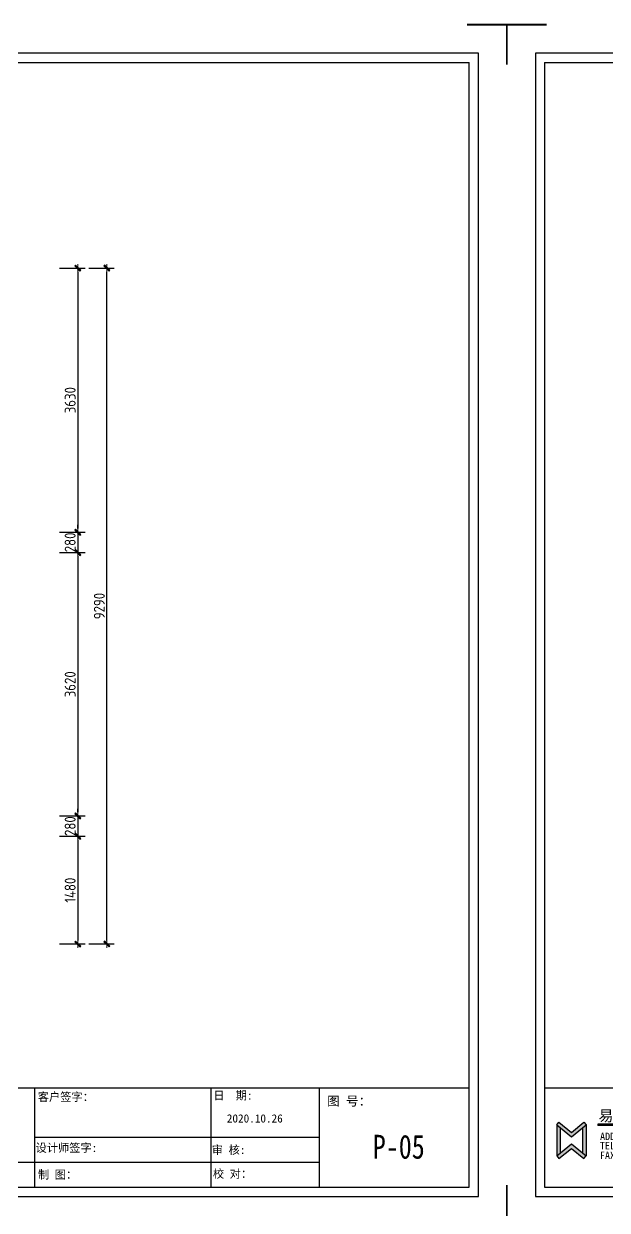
# Model space of a CAD drawing. Header units: millimetres. Extents: x -58733 to 427521, y -235734 to 553534.
# Drawn here: x 197273 to 205284, y -205501 to -189192 of the extents above; entities that cross this region are included whole.
import ezdxf

# ---------------------------------------------------------------- set-up
doc = ezdxf.new("R2010")
doc.units = ezdxf.units.MM
doc.layers.add('图框', color=251, linetype='Continuous')
doc.layers.add('目录文字', color=8, linetype='Continuous')
doc.layers.add('墙体', color=7, linetype='Continuous', lineweight=30)
doc.styles.add('-仿宋_GB2312', font='simsun.ttc', dxfattribs={"width": 0.8})
doc.styles.add('CCD_DIM', font='ARCHS.SHX')
doc.styles.add('宋体', font='simsun.ttc', dxfattribs={"height": 120})
doc.styles.add('英文', font='simhei.ttf')
doc.styles.add('黑体', font='simhei.ttf')
doc.dimstyles.new('海龍1：50', dxfattribs={"dimscale": 50, "dimtxt": 3, "dimasz": 1, "dimexe": 2, "dimexo": 2, "dimgap": 0.6, "dimtad": 1, "dimdec": 0, "dimrnd": 5, "dimdsep": 46, "dimtxsty": 'CCD_DIM', "dimblk": 'WS-cj', "dimcen": 1, "dimclrd": 242, "dimclre": 242, "dimclrt": 2, "dimadec": 0, "dimazin": 2, "dimtfac": 1, "dimtdec": 0, "dimtix": 1, "dimtmove": 2, "dimatfit": 3, "dimldrblk": 'CCD_Leader_Arrow', "dimfxl": 5, "dimfxlon": 1, "dimtolj": 1, "dimarcsym": 0})

# ---------------------------------------------------------------- blocks, each defined once
blk = doc.blocks.new('图框1比60')
h = blk.add_hatch(color=8)
h.paths.add_polyline_path([(162213, 45056), (162434, 45236), (162401, 45277), (162213, 45124), (162025, 45277), (161992, 45236)])
h.paths.add_polyline_path([(162213, 44882), (162401, 44729), (162434, 44770), (162213, 44950), (161992, 44770), (162025, 44729)])
blk.add_hatch(color=8).paths.add_polyline_path([(162610, 45245), (162610, 45227), (166263, 45227), (166263, 45245)])
h = blk.add_hatch(color=8)
h.paths.add_polyline_path([(162044, 45193), (161992, 45236), (161992, 44770), (162044, 44813)])
h.paths.add_polyline_path([(162434, 45236), (162381, 45193), (162381, 44813), (162434, 44770)])
at = {"color": 8}
for p, q in [((161992, 45236), (162025, 45277)), ((162025, 45277), (162213, 45124)), ((162213, 45124), (162401, 45277)), ((162401, 45277), (162434, 45236)), ((166263, 45245), (162610, 45245)), ((161992, 45236), (161992, 44770)), ((161992, 45236), (162213, 45056)), ((162044, 45193), (162044, 44813)), ((162213, 45056), (162434, 45236)), ((162381, 45193), (162381, 44813)), ((162434, 45236), (162434, 44770)), ((166263, 45227), (162610, 45227)), ((161992, 44770), (162213, 44950)), ((162213, 44950), (162434, 44770)), ((161992, 44770), (162025, 44729)), ((162025, 44729), (162213, 44882)), ((162213, 44882), (162401, 44729)), ((162401, 44729), (162434, 44770))]:
    blk.add_line(p, q, dxfattribs=at)
at = {"layer": '图框', "color": 121}
for p, q in [((161670, 61389), (161670, 44157)), ((186038, 61389), (161670, 61389)), ((186038, 44157), (186038, 61389)), ((161670, 44157), (186038, 44157))]:
    blk.add_line(p, q, dxfattribs=at)
at = {"layer": '图框', "color": 8}
for p, q in [((161809, 61249), (161809, 44297)), ((161809, 61249), (161809, 45797)), ((161809, 61249), (185898, 61249)), ((185898, 44297), (185898, 61249)), ((185898, 45797), (185898, 61249)), ((161809, 45797), (185898, 45797)), ((161809, 45797), (185898, 45797)), ((179360, 44297), (179360, 45797)), ((182010, 45797), (182010, 44297)), ((183644, 44297), (183644, 45797)), ((182010, 45047), (179360, 45047)), ((183644, 45047), (182010, 45047)), ((179360, 44672), (176692, 44672)), ((182010, 44672), (179360, 44672)), ((183644, 44672), (182010, 44672)), ((161809, 44297), (185898, 44297))]:
    blk.add_line(p, q, dxfattribs=at)
at = {"layer": '图框', "color": 121, "const_width": 28.3}
for points in [[(161841, 61818), (161241, 61818), (161241, 61217)], [(185866, 61818), (186467, 61818), (186467, 61217)], [(161841, 43728), (161241, 43728), (161241, 44329)], [(185866, 43728), (186467, 43728), (186467, 44329)]]:
    blk.add_lwpolyline(points, dxfattribs=at)
at = {"layer": '目录文字', "color": 8}
blk.add_line((162610, 45245), (162610, 45227), dxfattribs=at)
at = {"layer": '目录文字', "color": 8, "width": 0.999898}
for s, height, style, p in [('客户签字：', 123.8, '宋体', (179405, 45596)), ('日  期:', 123.8, '宋体', (182048, 45618)), ('图 号：', 139.1, '宋体', (183761, 45526)), ('易路I荣昕', 164.1, '黑体', (162621, 45292)), ('2020.10.26', 123.8, '宋体', (182251, 45272)), ('ADD：沪太路2899弄36号', 111.72, '英文', (162644, 45007)), ('TEL:56775390', 111.72, '英文', (162641, 44867)), ('设计师签字:', 123.8, '宋体', (179372, 44829)), ('审 核:', 123.8, '宋体', (182025, 44798)), ('FAX:66301538', 111.72, '英文', (162642, 44721)), ('制 图：', 123.8, '宋体', (179407, 44425)), ('校 对：', 123.8, '宋体', (182041, 44438))]:
    blk.add_text(s, height=height, dxfattribs=dict(at, style=style)).set_placement(p)
blk = doc.blocks.new('WS-cj')
blk.add_hatch(color=1).paths.add_polyline_path([(0.59, 0.82), (-0.82, -0.59), (-0.59, -0.82), (0.82, 0.59)])
at = {"color": 1, "linetype": 'ByBlock', "lineweight": 0}
for p, q in [((-1.1, 0), (0, 0)), ((0, 0), (1.1, 0))]:
    blk.add_line(p, q, dxfattribs=at)
at = {"color": 1}
blk.add_lwpolyline([(0.59, 0.82), (-0.82, -0.59), (-0.59, -0.82), (0.82, 0.59)], close=True, dxfattribs=at)
blk = doc.blocks.new('*D1337')
at = {"color": 242, "lineweight": -2}
for p, q in [((174759, -192551), (175109, -192551)), ((175009, -192601), (175009, -196131)), ((174759, -196181), (175109, -196181))]:
    blk.add_line(p, q, dxfattribs=at)
at = {"layer": 'Defpoints', "color": 0}
for p in [(174609, -192551), (174609, -196181), (175009, -196181)]:
    blk.add_point(p, dxfattribs=at)
at = {"color": 242, "linetype": 'ByBlock', "lineweight": -2, "xscale": 50, "yscale": 50, "zscale": 50}
for p, rotation in [((175009, -192551), 90), ((175009, -196181), 270)]:
    blk.add_blockref('WS-cj', p, dxfattribs=dict(at, rotation=rotation))
at = {"color": 2, "insert": (174904, -194366), "char_height": 150, "attachment_point": 5, "rotation": 90, "style": 'CCD_DIM'}
blk.add_mtext('\\A1;3630', dxfattribs=at)
blk = doc.blocks.new('CCD_Leader_Arrow')
at = {"color": 1, "linetype": 'ByBlock'}
blk.add_line((0, 0), (-1, 0), dxfattribs=at)
for points in [[(-0.86, 0.67), (-0.6, 0.85), (-0.24, 0), (0, 0)], [(-0.86, -0.67), (-0.6, -0.85), (-0.24, 0), (0, 0)]]:
    blk.add_solid(points, dxfattribs=at)
blk = doc.blocks.new('*D1338')
at = {"color": 242, "lineweight": -2}
for p, q in [((174759, -196181), (175109, -196181)), ((175009, -196131), (175009, -196081)), ((175009, -196181), (175009, -196461)), ((174759, -196461), (175109, -196461)), ((175009, -196511), (175009, -196561))]:
    blk.add_line(p, q, dxfattribs=at)
at = {"layer": 'Defpoints', "color": 0}
for p in [(174609, -196181), (174609, -196461), (175009, -196461)]:
    blk.add_point(p, dxfattribs=at)
at = {"color": 242, "linetype": 'ByBlock', "lineweight": -2, "xscale": 50, "yscale": 50, "zscale": 50}
for p, rotation in [((175009, -196181), 270), ((175009, -196461), 90)]:
    blk.add_blockref('WS-cj', p, dxfattribs=dict(at, rotation=rotation))
at = {"color": 2, "insert": (174904, -196321), "char_height": 150, "attachment_point": 5, "rotation": 90, "style": 'CCD_DIM'}
blk.add_mtext('\\A1;280', dxfattribs=at)
blk = doc.blocks.new('*D1339')
at = {"color": 242, "lineweight": -2}
for p, q in [((174759, -196461), (175109, -196461)), ((175009, -196511), (175009, -200031)), ((174759, -200081), (175109, -200081))]:
    blk.add_line(p, q, dxfattribs=at)
at = {"layer": 'Defpoints', "color": 0}
for p in [(174609, -196461), (174609, -200081), (175009, -200081)]:
    blk.add_point(p, dxfattribs=at)
at = {"color": 242, "linetype": 'ByBlock', "lineweight": -2, "xscale": 50, "yscale": 50, "zscale": 50}
for p, rotation in [((175009, -196461), 90), ((175009, -200081), 270)]:
    blk.add_blockref('WS-cj', p, dxfattribs=dict(at, rotation=rotation))
at = {"color": 2, "insert": (174904, -198271), "char_height": 150, "attachment_point": 5, "rotation": 90, "style": 'CCD_DIM'}
blk.add_mtext('\\A1;3620', dxfattribs=at)
blk = doc.blocks.new('*D1340')
at = {"color": 242, "lineweight": -2}
for p, q in [((174759, -200081), (175109, -200081)), ((175009, -200031), (175009, -199981)), ((175009, -200081), (175009, -200361)), ((174759, -200361), (175109, -200361)), ((175009, -200411), (175009, -200461))]:
    blk.add_line(p, q, dxfattribs=at)
at = {"layer": 'Defpoints', "color": 0}
for p in [(174609, -200081), (174609, -200361), (175009, -200361)]:
    blk.add_point(p, dxfattribs=at)
at = {"color": 242, "linetype": 'ByBlock', "lineweight": -2, "xscale": 50, "yscale": 50, "zscale": 50}
for p, rotation in [((175009, -200081), 270), ((175009, -200361), 90)]:
    blk.add_blockref('WS-cj', p, dxfattribs=dict(at, rotation=rotation))
at = {"color": 2, "insert": (174904, -200221), "char_height": 150, "attachment_point": 5, "rotation": 90, "style": 'CCD_DIM'}
blk.add_mtext('\\A1;280', dxfattribs=at)
blk = doc.blocks.new('*D1341')
at = {"color": 242, "lineweight": -2}
for p, q in [((174759, -200361), (175109, -200361)), ((175009, -200411), (175009, -201791)), ((174759, -201841), (175109, -201841))]:
    blk.add_line(p, q, dxfattribs=at)
at = {"layer": 'Defpoints', "color": 0}
for p in [(174609, -200361), (174609, -201841), (175009, -201841)]:
    blk.add_point(p, dxfattribs=at)
at = {"color": 242, "linetype": 'ByBlock', "lineweight": -2, "xscale": 50, "yscale": 50, "zscale": 50}
for p, rotation in [((175009, -200361), 90), ((175009, -201841), 270)]:
    blk.add_blockref('WS-cj', p, dxfattribs=dict(at, rotation=rotation))
at = {"color": 2, "insert": (174904, -201101), "char_height": 150, "attachment_point": 5, "rotation": 90, "style": 'CCD_DIM'}
blk.add_mtext('\\A1;1480', dxfattribs=at)
blk = doc.blocks.new('*D1342')
at = {"color": 242, "lineweight": -2}
for p, q in [((175159, -192551), (175509, -192551)), ((175409, -201791), (175409, -192601)), ((175159, -201841), (175509, -201841))]:
    blk.add_line(p, q, dxfattribs=at)
at = {"layer": 'Defpoints', "color": 0}
for p in [(174609, -192551), (175409, -192551), (174609, -201841)]:
    blk.add_point(p, dxfattribs=at)
at = {"color": 242, "linetype": 'ByBlock', "lineweight": -2, "xscale": 50, "yscale": 50, "zscale": 50}
for p, rotation in [((175409, -192551), 90), ((175409, -201841), 270)]:
    blk.add_blockref('WS-cj', p, dxfattribs=dict(at, rotation=rotation))
at = {"color": 2, "insert": (175304, -197196), "char_height": 150, "attachment_point": 5, "rotation": 90, "style": 'CCD_DIM'}
blk.add_mtext('\\A1;9290', dxfattribs=at)
blk = doc.blocks.new('家具布置图')
for base, p1, p2, picture, middle in [((175008.7, -196180.6), (174608.7, -192550.6), (174608.7, -196180.6), '*D1337', (174903.7, -194365.6)), ((175408.7, -192550.6), (174608.7, -201840.6), (174608.7, -192550.6), '*D1342', (175303.7, -197195.6)), ((175008.7, -196460.6), (174608.7, -196180.6), (174608.7, -196460.6), '*D1338', (174903.7, -196320.6)), ((175008.7, -200080.6), (174608.7, -196460.6), (174608.7, -200080.6), '*D1339', (174903.7, -198270.6)), ((175008.7, -200360.6), (174608.7, -200080.6), (174608.7, -200360.6), '*D1340', (174903.7, -200220.6)), ((175008.7, -201840.6), (174608.7, -200360.6), (174608.7, -201840.6), '*D1341', (174903.7, -201100.6))]:
    dim = blk.add_linear_dim(base=base, p1=p1, p2=p2, angle=90, dimstyle='海龍1：50')
    dim.commit()
    dim.dimension.update_dxf_attribs({"geometry": picture, "text_midpoint": middle})

msp = doc.modelspace()

# ---------------------------------------------------------------- block references
at = {"color": 4}
msp.add_blockref('家具布置图', (23006.2, 0), dxfattribs=at)
at = {"layer": '墙体', "color": 0, "xscale": 0.9120113186390109, "yscale": 0.9120113186390109, "zscale": 0.9120113186390109}
for p in [(33846.3, -245583.6), (56852.5, -245583.6)]:
    msp.add_blockref('图框1比60', p, dxfattribs=at)

# ---------------------------------------------------------------- texts
at = {"layer": '目录文字', "insert": (202065.2, -204463.5), "char_height": 327.869, "attachment_point": 1, "style": '-仿宋_GB2312'}
msp.add_mtext('{\\fNSimSun|b0|i0|c134|p49;P-05}', dxfattribs=at)

doc.saveas('drawing.dxf')
